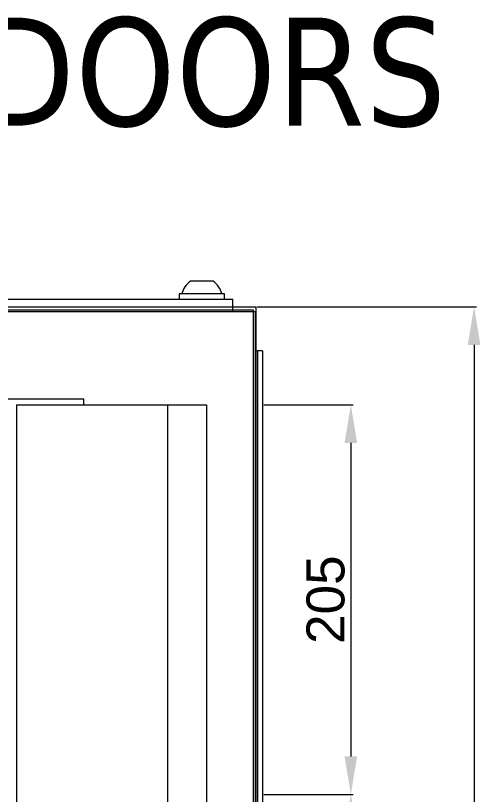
# Model space of a CAD drawing. Header units: millimetres. Extents: x 1359 to 3577, y 1336 to 3557.
# Drawn here: x 3332.1 to 3576.7, y 3146.6 to 3556.5 of the extents above; entities that cross this region are included whole.
import ezdxf
from ezdxf.enums import TextEntityAlignment as Align

# ---------------------------------------------------------------- set-up
doc = ezdxf.new("R2010")
doc.units = ezdxf.units.MM
doc.layers.add('000-PI-ORMAR', color=2, linetype='Continuous')
doc.layers.add('002-PI-Kabelska kanalica', color=150, linetype='Continuous')
doc.styles.get("Standard").update_dxf_attribs({"font": 'arial.ttf'})
doc.styles.add('Tahoma', font='tahoma.ttf')

msp = doc.modelspace()

# ---------------------------------------------------------------- linework, layer by layer
at = {"layer": '000-PI-ORMAR', "color": 0, "linetype": 'ByBlock', "lineweight": 0}
for p, q in [((3368.07, 3354.56), (2557.07, 3354.56)), ((3368.07, 3351.56), (3368.07, 3354.56)), ((3368.07, 3351.56), (3412.07, 3351.56)), ((3412.07, 3351.56), (3412.07, 1461.56))]:
    msp.add_line(p, q, dxfattribs=at)
at = {"layer": '002-PI-Kabelska kanalica', "color": 0, "linetype": 'ByBlock', "lineweight": 0}
for p, q in [((3436.07, 3416.66), (3424.07, 3416.66)), ((2478.82, 3407.16), (3446.32, 3407.16)), ((3442.07, 3410.06), (3418.07, 3410.06)), ((3418.07, 3410.06), (3418.07, 3407.16)), ((3442.07, 3407.16), (3442.07, 3410.06)), ((3446.32, 3400.66), (3446.32, 3407.16)), ((2965.22, 3403.16), (3446.32, 3403.16)), ((3446.32, 3403.16), (3458.57, 3403.16)), ((3458.57, 3403.16), (3458.57, 3380.02)), ((2962.85, 3401.66), (3446.32, 3401.66)), ((3458.38, 3400.66), (2962.85, 3400.66)), ((3446.32, 3401.66), (3457.07, 3401.66)), ((3457.07, 3401.66), (3457.07, 3400.66)), ((3457.07, 3400.66), (3457.07, 1416.16)), ((3458.38, 1416.16), (3458.38, 3400.66)), ((3459.35, 3379.96), (3458.38, 3379.79)), ((3458.57, 3380.02), (3458.57, 1429.16)), ((3462.07, 3379.96), (3459.35, 3379.96)), ((3459.35, 3379.96), (3459.35, 1428.96)), ((3462.07, 3379.96), (3462.07, 1428.96)), ((3332.57, 3351.56), (3432.57, 3351.56)), ((3332.57, 3351.56), (3332.57, 1679.56)), ((3432.57, 3351.56), (3432.57, 1679.56))]:
    msp.add_line(p, q, dxfattribs=at)
at = {"layer": '002-PI-Kabelska kanalica', "color": 0, "linetype": 'ByBlock', "lineweight": 0, "ltscale": 0.25}
for p, q in [((3459.2, 3403.16), (3574.59, 3403.16)), ((3573.34, 3383.16), (3573.34, 1426.16)), ((3462.7, 3351.56), (3509.74, 3351.56)), ((3508.49, 3331.56), (3508.49, 3166.56)), ((3462.7, 3146.56), (3509.74, 3146.56)), ((3462.7, 3146.56), (3509.74, 3146.56))]:
    msp.add_line(p, q, dxfattribs=at)
at = {"layer": '002-PI-Kabelska kanalica', "color": 0, "linetype": 'ByBlock', "lineweight": 0}
for centre, start, end in [((3430.47, 3407.46), 124.8208, 166.6054), ((3429.68, 3407.46), 13.3946, 55.1792)]:
    msp.add_arc(centre, 11.2, start, end, dxfattribs=at)
at = {"layer": '002-PI-Kabelska kanalica', "color": 0, "linetype": 'ByBlock', "ltscale": 0.25}
for points in [[(3570, 3383.16), (3576.67, 3383.16), (3573.34, 3403.16)], [(3505.15, 3331.56), (3511.82, 3331.56), (3508.49, 3351.56)], [(3505.15, 3166.56), (3511.82, 3166.56), (3508.49, 3146.56)], [(3505.15, 3126.56), (3511.82, 3126.56), (3508.49, 3146.56)]]:
    msp.add_solid(points, dxfattribs=at)

# ---------------------------------------------------------------- texts
at = {"layer": '002-PI-Kabelska kanalica', "color": 0, "linetype": 'ByBlock', "lineweight": 0, "style": 'Tahoma'}
msp.add_text('VISTA DI FRONTE SENZA PORTE/   FRONT VIEW WITHOUT DOORS', height=57, dxfattribs=at).set_placement((2458.78, 3526.98), align=Align.MIDDLE_CENTER)
at = {"layer": '002-PI-Kabelska kanalica', "color": 0, "linetype": 'ByBlock', "lineweight": 0, "ltscale": 0.25, "insert": (3495.27, 3249.06), "char_height": 20, "attachment_point": 5, "rotation": 90}
msp.add_mtext('205', dxfattribs=at)

doc.saveas('drawing.dxf')
